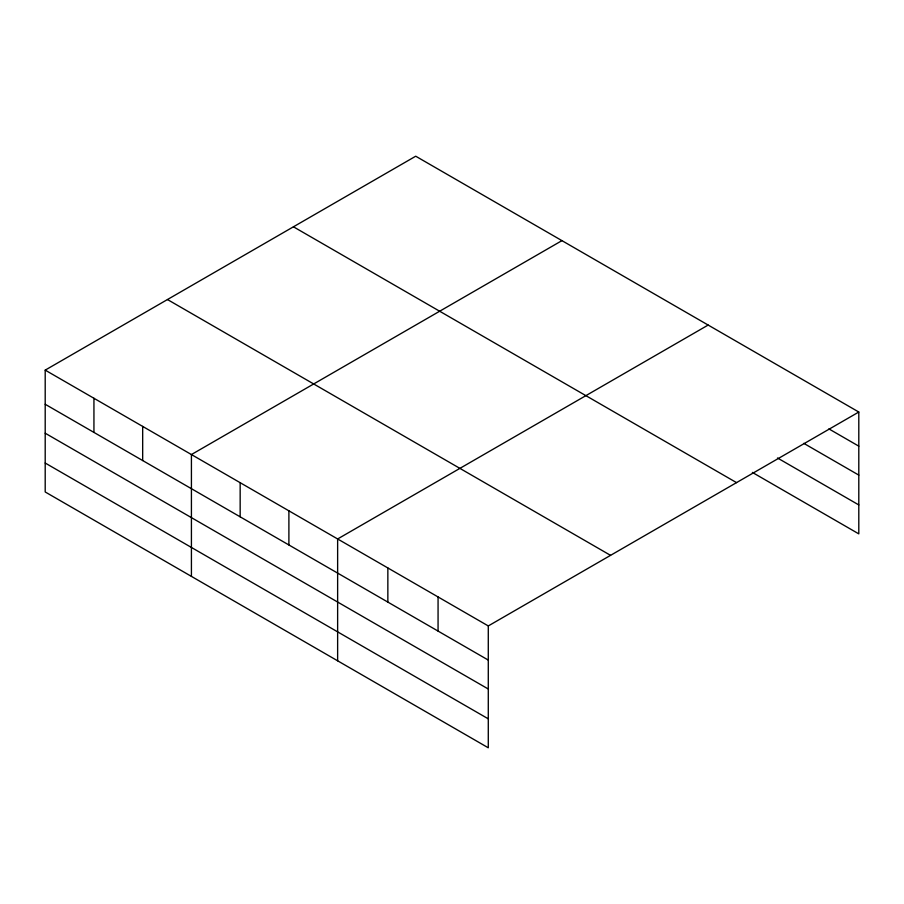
<?xml version="1.0" encoding="UTF-8"?>
<svg xmlns="http://www.w3.org/2000/svg" width="904" height="904" viewBox="0 0 904 904"><rect width="100%" height="100%" fill="white"/><g stroke="black" fill="none" stroke-linecap="round" stroke-linejoin="round"><path stroke-width="1.36" d="M488.284 689.017L488.284 625.941L45.2 370.131L45.2 491.968L488.284 747.789L488.284 689.017L45.2 433.208M752.388 472.43L858.8 533.868L858.8 412.032L415.716 156.211L45.2 370.131M561.938 240.633L191.422 454.554L191.422 576.39M708.148 325.056L337.633 538.965L337.633 660.813M488.284 625.941L858.8 412.032M828.911 428.903L858.8 446.158M803.803 443.356L858.8 475.108M777.496 457.989L858.8 504.929M293.45 226.814L736.534 482.623M167.466 299.54L610.55 555.35M45.2 404.269L488.284 660.078M45.2 463.029L488.284 718.838M438.067 596.956L438.067 631.082M387.85 567.961L387.85 602.098M288.896 510.828L288.896 544.965M240.159 482.691L240.159 516.828M142.674 426.405L142.674 460.543M93.937 398.268L93.937 432.406"/></g></svg>
